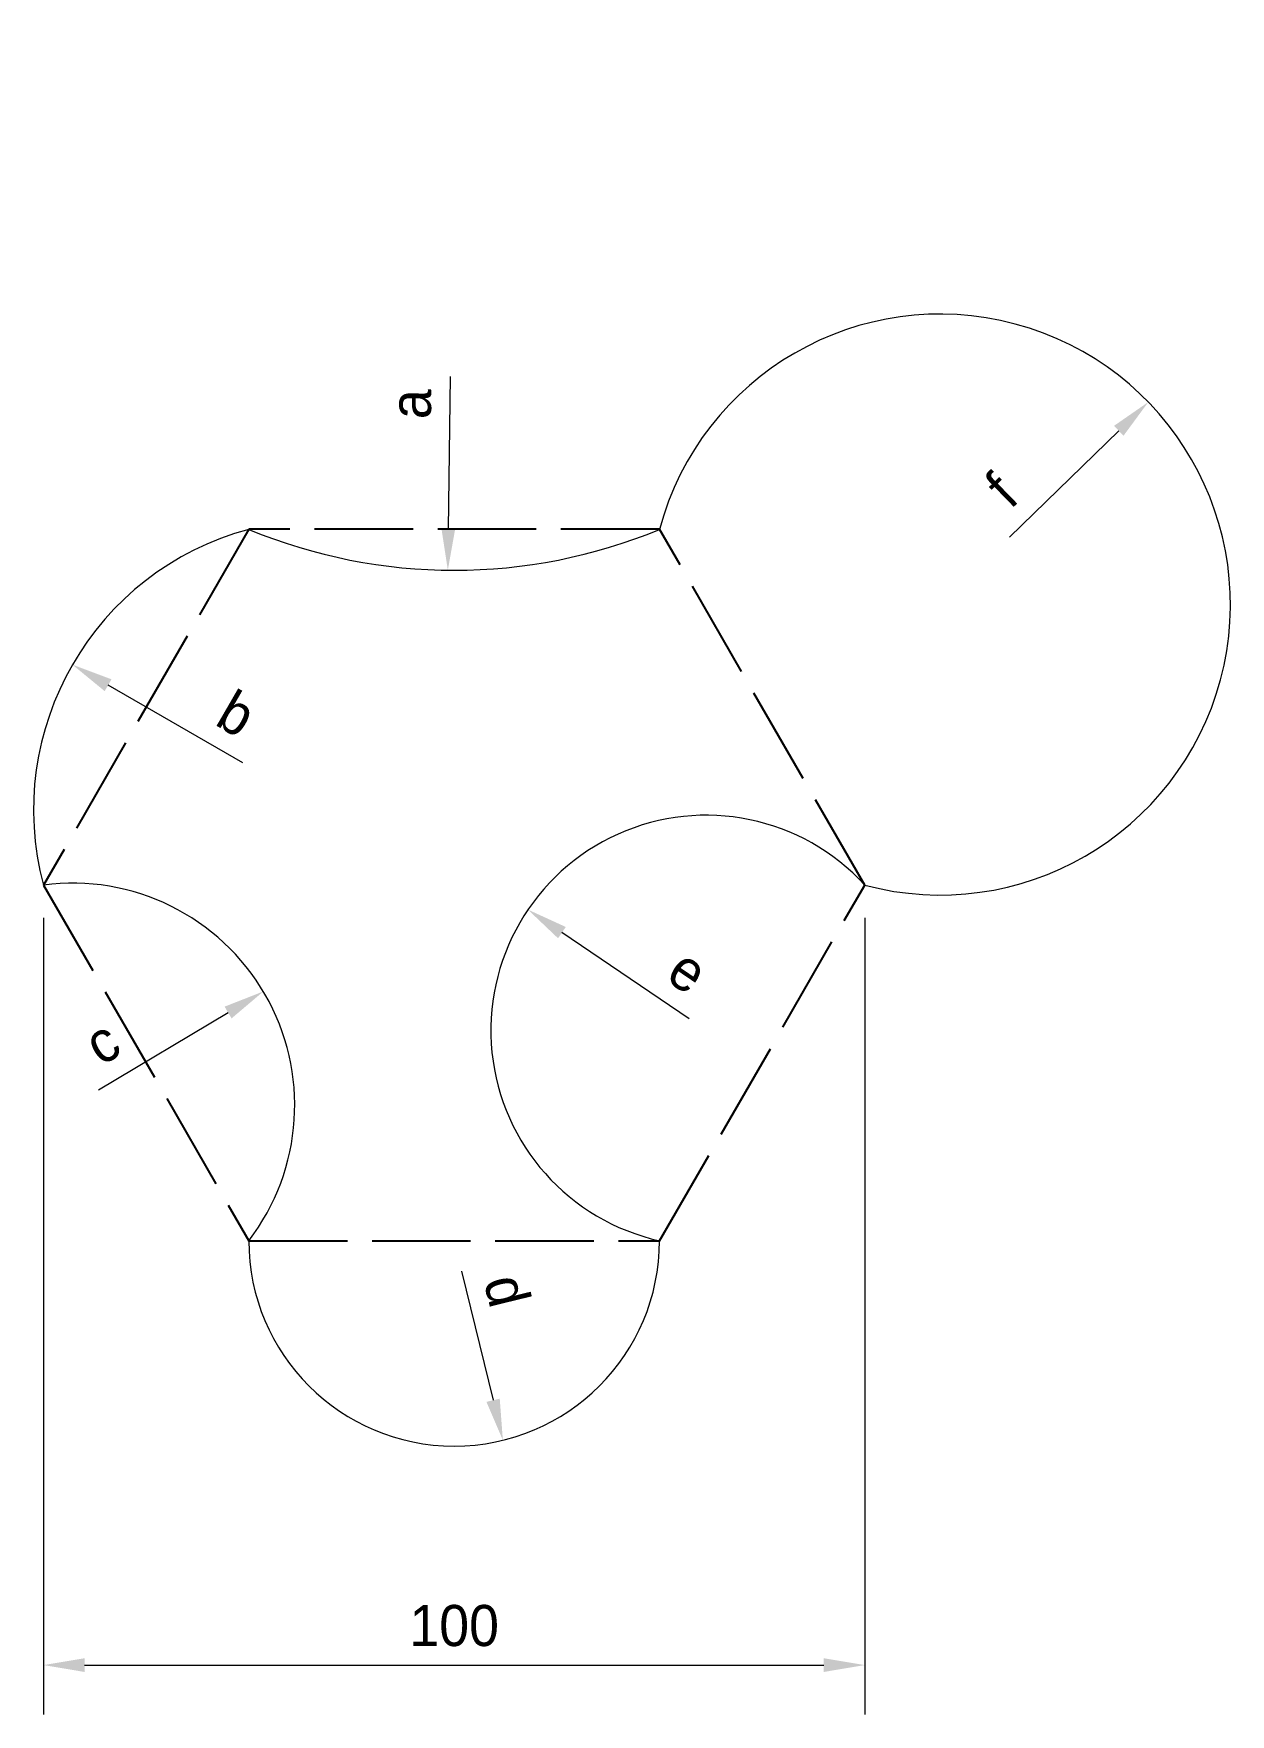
# Model space of a CAD drawing. Header units: centimetres. Extents: x 8293 to 8439, y 633 to 838.
import ezdxf

# ---------------------------------------------------------------- set-up
doc = ezdxf.new("R2010")
doc.units = ezdxf.units.CM
doc.header["$PDMODE"] = 35
doc.header["$PDSIZE"] = -2
doc.linetypes.add('ACAD_ISO02W100', pattern=[15, 12, -3])
doc.layers.add('中心線', color=7, linetype='ACAD_ISO02W100')
doc.layers.add('標註', color=7, linetype='Continuous', lineweight=15)
doc.styles.add('文2.5', font='', dxfattribs={"height": 2.5})
doc.styles.get('文2.5').set_extended_font_data('PMingLiU')
doc.dimstyles.new('DIM2.5', dxfattribs={"dimtxt": 2.5, "dimasz": 2.5, "dimexe": 3, "dimexo": 2, "dimgap": 1, "dimtad": 1, "dimdec": 1, "dimdsep": 46, "dimtxsty": '文2.5', "dimcen": 0, "dimclrd": 256, "dimclre": 256, "dimadec": 0, "dimazin": 0, "dimtfac": 1, "dimtdec": 1, "dimtmove": 0, "dimatfit": 3, "dimfxl": 1, "dimlwd": 15, "dimlwe": 15, "dimarcsym": 0})

# ---------------------------------------------------------------- blocks, each defined once
blk = doc.blocks.new('*D16')
at = {"layer": 'Defpoints', "color": 0, "transparency": 16777216}
for p in [(8294.68, 734.02), (8394.68, 734.02), (8394.68, 639.06)]:
    blk.add_point(p, dxfattribs=at)
at = {"layer": '標註', "lineweight": 15, "transparency": 16777216}
for p, q in [((8294.68, 730.02), (8294.68, 633.06)), ((8394.68, 730.02), (8394.68, 633.06)), ((8299.68, 639.06), (8389.68, 639.06))]:
    blk.add_line(p, q, dxfattribs=at)
at = {"layer": '標註', "transparency": 16777216}
for points in [[(8299.68, 639.89), (8299.68, 638.22), (8294.68, 639.06)], [(8389.68, 639.89), (8389.68, 638.22), (8394.68, 639.06)]]:
    blk.add_solid(points, dxfattribs=at)
at = {"layer": '標註', "color": 0, "transparency": 16777216, "insert": (8344.68, 643.84), "char_height": 5, "attachment_point": 5, "style": '文2.5'}
blk.add_mtext('100', dxfattribs=at)
blk = doc.blocks.new('*D15')
at = {"layer": 'Defpoints', "color": 0, "transparency": 16777216}
for p in [(8429.19, 792.82), (8403.83, 768.17)]:
    blk.add_point(p, dxfattribs=at)
at = {"layer": '標註', "lineweight": 15, "transparency": 16777216}
blk.add_line((8412.29, 776.39), (8425.6, 789.33), dxfattribs=at)
at = {"layer": '標註', "transparency": 16777216}
blk.add_solid([(8425.02, 789.93), (8426.18, 788.73), (8429.19, 792.82)], dxfattribs=at)
at = {"layer": '標註', "color": 0, "transparency": 16777216, "insert": (8411.31, 782.09), "char_height": 5, "attachment_point": 5, "rotation": 44.1822, "style": '文2.5'}
blk.add_mtext('f', dxfattribs=at)
blk = doc.blocks.new('*D17')
at = {"layer": 'Defpoints', "color": 0, "transparency": 16777216}
for p in [(8344.68, 837.68), (8343.91, 772.36)]:
    blk.add_point(p, dxfattribs=at)
at = {"layer": '標註', "lineweight": 15, "transparency": 16777216}
blk.add_line((8344.19, 795.93), (8343.97, 777.36), dxfattribs=at)
at = {"layer": '標註', "transparency": 16777216}
blk.add_solid([(8343.14, 777.37), (8344.8, 777.35), (8343.91, 772.36)], dxfattribs=at)
at = {"layer": '標註', "color": 0, "transparency": 16777216, "insert": (8339.4, 792.57), "char_height": 5, "attachment_point": 5, "rotation": 89.3247, "style": '文2.5'}
blk.add_mtext('a', dxfattribs=at)
blk = doc.blocks.new('*D14')
at = {"layer": 'Defpoints', "color": 0, "transparency": 16777216}
for p in [(8298.21, 760.85), (8328.83, 743.17)]:
    blk.add_point(p, dxfattribs=at)
at = {"layer": '標註', "lineweight": 15, "transparency": 16777216}
blk.add_line((8318.93, 748.89), (8302.54, 758.35), dxfattribs=at)
at = {"layer": '標註', "transparency": 16777216}
blk.add_solid([(8302.96, 759.07), (8302.13, 757.63), (8298.21, 760.85)], dxfattribs=at)
at = {"layer": '標註', "color": 0, "transparency": 16777216, "insert": (8318.18, 754.85), "char_height": 5, "attachment_point": 5, "rotation": 330, "style": '文2.5'}
blk.add_mtext('b', dxfattribs=at)
blk = doc.blocks.new('*D13')
at = {"layer": 'Defpoints', "color": 0, "transparency": 16777216}
for p in [(8321.45, 721.07), (8298.21, 707.2)]:
    blk.add_point(p, dxfattribs=at)
at = {"layer": '標註', "lineweight": 15, "transparency": 16777216}
blk.add_line((8301.38, 709.09), (8317.15, 718.51), dxfattribs=at)
at = {"layer": '標註', "transparency": 16777216}
blk.add_solid([(8316.73, 719.22), (8317.58, 717.79), (8321.45, 721.07)], dxfattribs=at)
at = {"layer": '標註', "color": 0, "transparency": 16777216, "insert": (8301.82, 714.88), "char_height": 5, "attachment_point": 5, "rotation": 30.848, "style": '文2.5'}
blk.add_mtext('c', dxfattribs=at)
blk = doc.blocks.new('*D12')
at = {"layer": 'Defpoints', "color": 0, "transparency": 16777216}
for p in [(8344.68, 690.72), (8350.61, 666.44)]:
    blk.add_point(p, dxfattribs=at)
at = {"layer": '標註', "lineweight": 15, "transparency": 16777216}
blk.add_line((8345.59, 687.01), (8349.42, 671.29), dxfattribs=at)
at = {"layer": '標註', "transparency": 16777216}
blk.add_solid([(8350.23, 671.49), (8348.61, 671.1), (8350.61, 666.44)], dxfattribs=at)
at = {"layer": '標註', "color": 0, "transparency": 16777216, "insert": (8351.09, 684.63), "char_height": 5, "attachment_point": 5, "rotation": 283.7174, "style": '文2.5'}
blk.add_mtext('d', dxfattribs=at)
blk = doc.blocks.new('*D11')
at = {"layer": 'Defpoints', "color": 0, "transparency": 16777216}
for p in [(8353.66, 731.03), (8375.36, 716.31)]:
    blk.add_point(p, dxfattribs=at)
at = {"layer": '標註', "lineweight": 15, "transparency": 16777216}
blk.add_line((8373.28, 717.72), (8357.8, 728.23), dxfattribs=at)
at = {"layer": '標註', "transparency": 16777216}
blk.add_solid([(8358.27, 728.92), (8357.33, 727.54), (8353.66, 731.03)], dxfattribs=at)
at = {"layer": '標註', "color": 0, "transparency": 16777216, "insert": (8373.14, 723.56), "char_height": 5, "attachment_point": 5, "rotation": 325.8397, "style": '文2.5'}
blk.add_mtext('e', dxfattribs=at)

msp = doc.modelspace()

# ---------------------------------------------------------------- linework, layer by layer
at = {"layer": '中心線'}
msp.add_lwpolyline([(8394.68, 734.02), (8369.68, 777.33), (8319.68, 777.33), (8294.68, 734.02), (8319.68, 690.72), (8369.68, 690.72)], close=True, dxfattribs=at)
at = {"layer": '標註'}
for centre, radius, start, end in [((8403.83, 768.17), 35.36, 255, 165), ((8328.83, 743.17), 35.36, 105, 195), ((8344.68, 837.68), 65.33, 247.5, 292.5), ((8375.36, 716.31), 26.21, 42.5, 257.5), ((8298.21, 707.2), 27.06, 322.5, 97.5), ((8344.68, 690.72), 25, 180, 360)]:
    msp.add_arc(centre, radius, start, end, dxfattribs=at)

# ---------------------------------------------------------------- dimensions: what is measured, and where the dimension line sits
for center, mpoint, text, picture, middle in [((8344.68, 837.68), (8343.91, 772.36), 'a', '*D17', (8344.15, 792.52)), ((8403.83, 768.17), (8429.19, 792.82), 'f', '*D15', (8414.63, 778.67)), ((8328.83, 743.17), (8298.21, 760.85), 'b', '*D14', (8315.79, 750.7)), ((8375.36, 716.31), (8353.66, 731.03), 'e', '*D11', (8370.47, 719.63)), ((8298.21, 707.2), (8321.45, 721.07), 'c', '*D13', (8304.25, 710.8)), ((8344.68, 690.72), (8350.61, 666.44), 'd', '*D12', (8346.45, 683.49))]:
    dim = msp.add_radius_dim(center=center, mpoint=mpoint, text=text, dimstyle='DIM2.5', dxfattribs=at)
    dim.commit()
    dim.dimension.update_dxf_attribs({"geometry": picture, "text_midpoint": middle, "dimtype": 164})
dim = msp.add_linear_dim(base=(8394.68, 639.06), p1=(8294.68, 734.02), p2=(8394.68, 734.02), dimstyle='DIM2.5', dxfattribs=at)
dim.commit()
dim.dimension.update_dxf_attribs({"geometry": '*D16', "text_midpoint": (8344.68, 643.84)})

doc.saveas('drawing.dxf')
